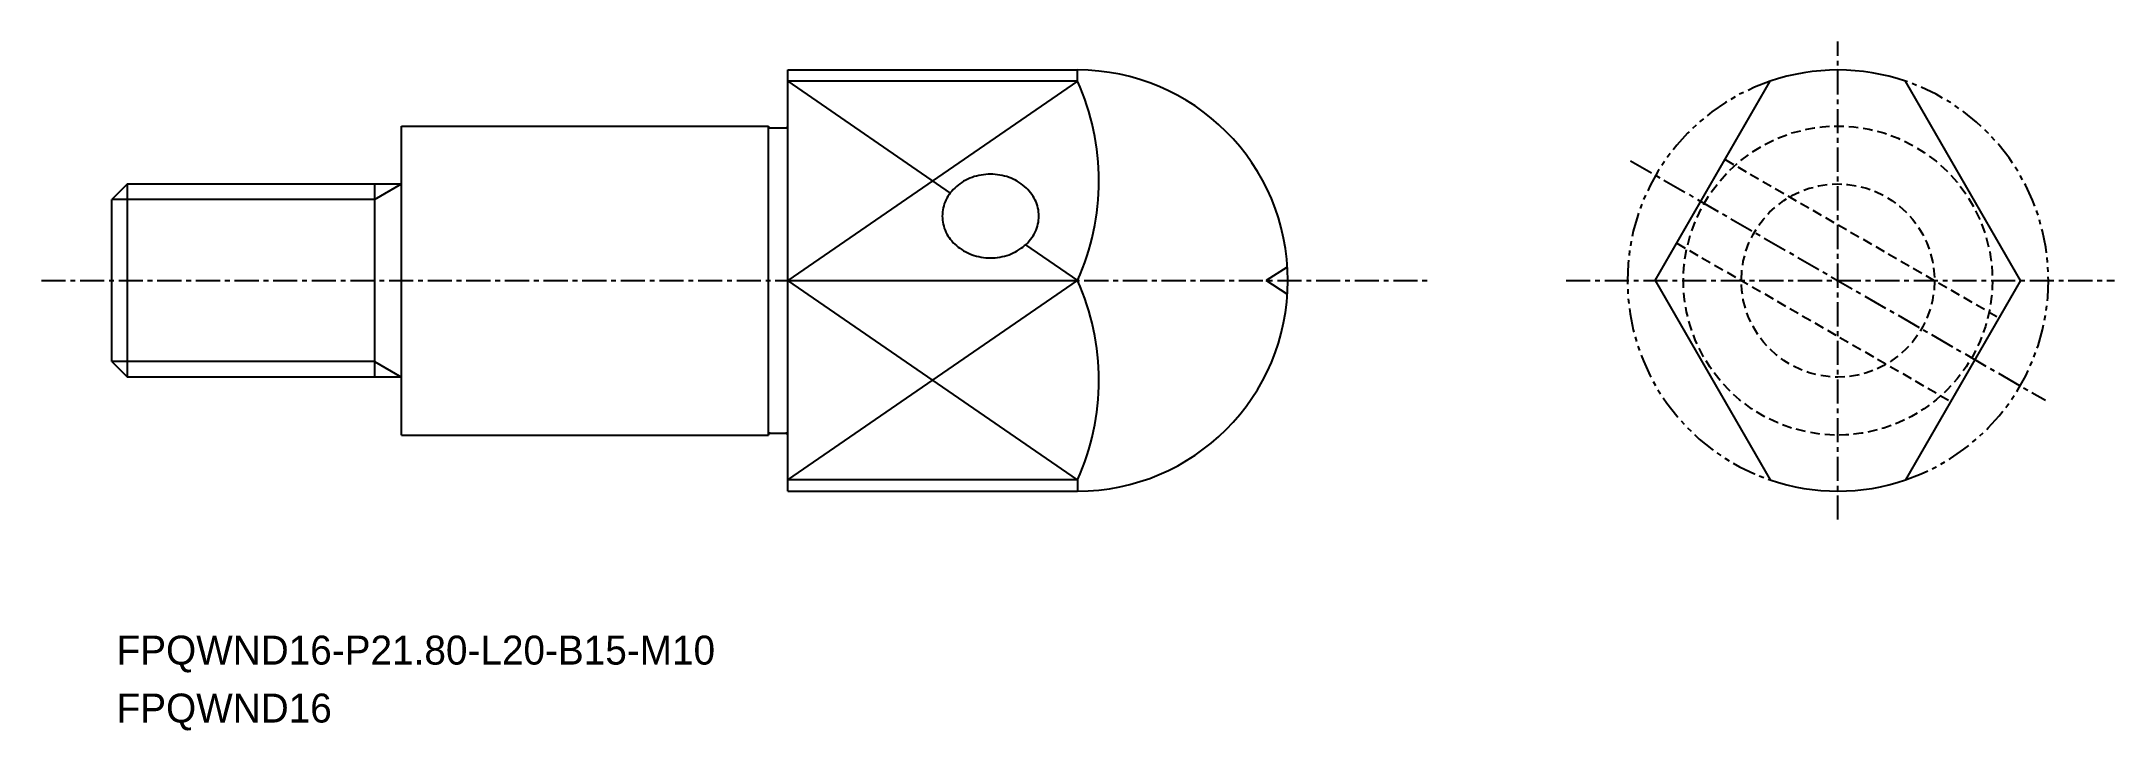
# Model space of a CAD drawing. Extents: x -1894 to -1787, y -657 to -622.
import ezdxf

# ---------------------------------------------------------------- set-up
doc = ezdxf.new("R2010")
doc.units = 0
for name, pattern in [('CENTER', [2, 1.25, -0.25, 0.25, -0.25]), ('DASHED', [0.75, 0.5, -0.25]), ('PHANTOM', [2.5, 1.25, -0.25, 0.25, -0.25, 0.25, -0.25])]:
    doc.linetypes.add(name, pattern=pattern)
doc.layers.get('0').update_dxf_attribs({"linetype": 'CONTINUOUS'})
doc.layers.add('CENTER', color=1, linetype='CENTER')

msp = doc.modelspace()

# ---------------------------------------------------------------- linework, layer by layer
for p, q in [((-1855.36, -623.28), (-1840.36, -623.28)), ((-1855.36, -626.18), (-1855.36, -623.28)), ((-1840.36, -623.86), (-1840.36, -623.28)), ((-1840.36, -623.86), (-1855.36, -623.86)), ((-1875.36, -626.18), (-1856.36, -626.18)), ((-1875.36, -642.18), (-1875.36, -626.18)), ((-1856.36, -642.18), (-1856.36, -626.18)), ((-1856.26, -626.28), (-1855.46, -626.28)), ((-1855.36, -642.18), (-1855.36, -626.18)), ((-1855.36, -634.18), (-1840.36, -634.18)), ((-1875.36, -642.18), (-1856.36, -642.18)), ((-1856.26, -642.08), (-1855.46, -642.08)), ((-1855.36, -645.08), (-1855.36, -642.18)), ((-1840.36, -644.5), (-1855.36, -644.5)), ((-1855.36, -645.08), (-1840.36, -645.08)), ((-1840.36, -644.5), (-1840.36, -645.08))]:
    msp.add_line(p, q)
at = {"color": 3}
for p, q in [((-1840.36, -623.86), (-1855.36, -634.18)), ((-1855.36, -623.86), (-1846.94, -629.65)), ((-1843.04, -632.33), (-1840.36, -634.18)), ((-1855.36, -644.5), (-1840.36, -634.18)), ((-1840.36, -644.5), (-1855.36, -634.18)), ((-1829.5, -633.48), (-1830.58, -634.18)), ((-1829.5, -634.88), (-1830.58, -634.18))]:
    msp.add_line(p, q, dxfattribs=at)
at = {"color": 7, "linetype": 'CONTINUOUS'}
for p, q in [((-1810.44, -634.18), (-1804.48, -623.86)), ((-1791.52, -634.18), (-1797.48, -623.86)), ((-1889.54, -629.18), (-1890.36, -629.99)), ((-1890.36, -638.37), (-1890.36, -629.99)), ((-1889.54, -629.18), (-1875.36, -629.18)), ((-1889.54, -639.18), (-1889.54, -629.18)), ((-1876.76, -629.18), (-1876.76, -639.18)), ((-1810.44, -634.18), (-1804.48, -644.5)), ((-1791.52, -634.18), (-1797.48, -644.5)), ((-1890.36, -638.37), (-1889.54, -639.18)), ((-1875.36, -639.18), (-1889.54, -639.18))]:
    msp.add_line(p, q, dxfattribs=at)
at = {"color": 3, "linetype": 'DASHED'}
for p, q in [((-1806.82, -627.92), (-1792.63, -636.11)), ((-1809.32, -632.25), (-1795.13, -640.44))]:
    msp.add_line(p, q, dxfattribs=at)
at = {"color": 3, "linetype": 'CONTINUOUS'}
for p, q in [((-1876.76, -629.99), (-1890.36, -629.99)), ((-1876.76, -629.99), (-1875.36, -629.18)), ((-1876.76, -638.37), (-1890.36, -638.37)), ((-1876.76, -638.37), (-1875.36, -639.18))]:
    msp.add_line(p, q, dxfattribs=at)
msp.add_polyline3d([(-1847.36, -630.84, 0), (-1847.35, -630.95, 0), (-1847.34, -631.05, 0), (-1847.33, -631.16, 0), (-1847.31, -631.26, 0), (-1847.28, -631.37, 0), (-1847.25, -631.47, 0), (-1847.21, -631.57, 0), (-1847.17, -631.67, 0), (-1847.12, -631.77, 0), (-1847.06, -631.86, 0), (-1847, -631.95, 0), (-1846.94, -632.04, 0), (-1846.86, -632.13, 0), (-1846.79, -632.22, 0), (-1846.71, -632.29, 0), (-1846.62, -632.37, 0), (-1846.54, -632.45, 0), (-1846.44, -632.51, 0), (-1846.35, -632.58, 0), (-1846.25, -632.64, 0), (-1846.14, -632.7, 0), (-1846.04, -632.75, 0), (-1845.93, -632.8, 0), (-1845.81, -632.84, 0), (-1845.7, -632.88, 0), (-1845.58, -632.91, 0), (-1845.46, -632.94, 0), (-1845.34, -632.97, 0), (-1845.22, -632.98, 0), (-1845.1, -633, 0), (-1844.98, -633, 0), (-1844.86, -633.01, 0), (-1844.73, -633, 0), (-1844.61, -633, 0), (-1844.49, -632.98, 0), (-1844.37, -632.97, 0), (-1844.25, -632.94, 0), (-1844.13, -632.91, 0), (-1844.01, -632.88, 0), (-1843.9, -632.84, 0), (-1843.79, -632.8, 0), (-1843.68, -632.75, 0), (-1843.57, -632.7, 0), (-1843.47, -632.64, 0), (-1843.37, -632.58, 0), (-1843.27, -632.51, 0), (-1843.18, -632.45, 0), (-1843.09, -632.37, 0), (-1843, -632.29, 0), (-1842.92, -632.22, 0), (-1842.85, -632.13, 0), (-1842.78, -632.04, 0), (-1842.71, -631.95, 0), (-1842.65, -631.86, 0), (-1842.6, -631.77, 0), (-1842.55, -631.67, 0), (-1842.5, -631.57, 0), (-1842.46, -631.47, 0), (-1842.43, -631.37, 0), (-1842.4, -631.26, 0), (-1842.38, -631.16, 0), (-1842.37, -631.05, 0), (-1842.36, -630.95, 0), (-1842.36, -630.84, 0), (-1842.36, -630.74, 0), (-1842.37, -630.63, 0), (-1842.38, -630.52, 0), (-1842.4, -630.42, 0), (-1842.43, -630.32, 0), (-1842.46, -630.21, 0), (-1842.5, -630.11, 0), (-1842.55, -630.01, 0), (-1842.6, -629.92, 0), (-1842.65, -629.82, 0), (-1842.71, -629.73, 0), (-1842.78, -629.64, 0), (-1842.85, -629.55, 0), (-1842.92, -629.47, 0), (-1843, -629.39, 0), (-1843.09, -629.31, 0), (-1843.18, -629.24, 0), (-1843.27, -629.17, 0), (-1843.37, -629.1, 0), (-1843.47, -629.04, 0), (-1843.57, -628.98, 0), (-1843.68, -628.93, 0), (-1843.79, -628.88, 0), (-1843.9, -628.84, 0), (-1844.01, -628.8, 0), (-1844.13, -628.77, 0), (-1844.25, -628.74, 0), (-1844.37, -628.72, 0), (-1844.49, -628.7, 0), (-1844.61, -628.69, 0), (-1844.73, -628.68, 0), (-1844.86, -628.68, 0), (-1844.98, -628.68, 0), (-1845.1, -628.69, 0), (-1845.22, -628.7, 0), (-1845.34, -628.72, 0), (-1845.46, -628.74, 0), (-1845.58, -628.77, 0), (-1845.7, -628.8, 0), (-1845.81, -628.84, 0), (-1845.93, -628.88, 0), (-1846.04, -628.93, 0), (-1846.14, -628.98, 0), (-1846.25, -629.04, 0), (-1846.35, -629.1, 0), (-1846.44, -629.17, 0), (-1846.54, -629.24, 0), (-1846.62, -629.31, 0), (-1846.71, -629.39, 0), (-1846.79, -629.47, 0), (-1846.86, -629.55, 0), (-1846.94, -629.64, 0), (-1847, -629.73, 0), (-1847.06, -629.82, 0), (-1847.12, -629.92, 0), (-1847.17, -630.01, 0), (-1847.21, -630.11, 0), (-1847.25, -630.21, 0), (-1847.28, -630.32, 0), (-1847.31, -630.42, 0), (-1847.33, -630.52, 0), (-1847.34, -630.63, 0), (-1847.35, -630.74, 0), (-1847.36, -630.84, 0)])
at = {"color": 3, "linetype": 'DASHED'}
for radius in [8, 5]:
    msp.add_circle((-1800.98, -634.18), radius, dxfattribs=at)
for centre, radius, start, end in [((-1840.36, -634.18), 10.9, 270, 90), ((-1851.85, -629.02), 12.6, 335.8152, 24.1848), ((-1856.26, -626.18), 0.1, 180, 270), ((-1855.46, -626.18), 0.1, 270, 0), ((-1851.85, -639.34), 12.6, 335.8152, 24.1848), ((-1856.26, -642.18), 0.1, 90, 180), ((-1855.46, -642.18), 0.1, 0, 90)]:
    msp.add_arc(centre, radius, start, end)
at = {"color": 7, "linetype": 'CONTINUOUS'}
for start, end in [(71.2705, 108.7295), (251.2705, 288.7295)]:
    msp.add_arc((-1800.98, -634.18), 10.9, start, end, dxfattribs=at)
at = {"color": 3, "linetype": 'PHANTOM'}
for start, end in [(108.7295, 251.2705), (288.7295, 71.2705)]:
    msp.add_arc((-1800.98, -634.18), 10.9, start, end, dxfattribs=at)
at = {"layer": 'CENTER', "color": 1, "linetype": 'CENTER'}
for p, q in [((-1800.98, -646.55), (-1800.98, -621.8)), ((-1894, -634.18), (-1822.06, -634.18)), ((-1815.05, -634.18), (-1786.66, -634.18))]:
    msp.add_line(p, q, dxfattribs=at)
at = {"layer": 'CENTER'}
msp.add_line((-1811.72, -627.98), (-1790.24, -640.38), dxfattribs=at)

# ---------------------------------------------------------------- texts
for s, p in [('FPQWND16-P21.80-L20-B15-M10', (-1890.11, -654.06)), ('FPQWND16', (-1890.11, -657.06))]:
    msp.add_text(s, height=1.5).set_placement(p)

doc.saveas('drawing.dxf')
